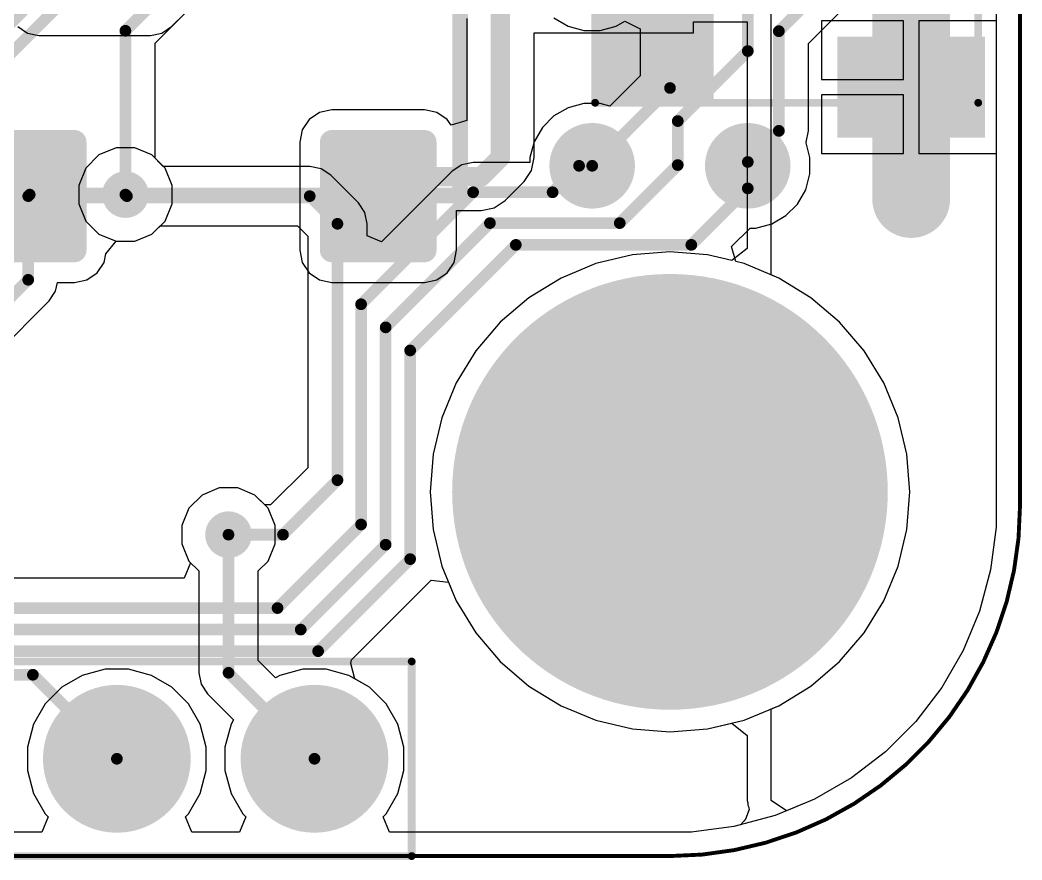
# Model space of a CAD drawing. Header units: inches. Extents: x 0 to 41, y 0 to 25.4.
# Drawn here: x 28.15 to 41.03, y -0.05 to 10.74 of the extents above; entities that cross this region are included whole.
import ezdxf

# ---------------------------------------------------------------- set-up
doc = ezdxf.new("R2010")
doc.units = ezdxf.units.IN
for name, color, linetype in [('Board', 56, 'Continuous'), ('BOTTOM', 5, 'Continuous'), ('Bottom Solder', 6, 'Continuous'), ('Pad Holes', 156, 'Continuous'), ('TOP', 1, 'Continuous'), ('Top Assembly', 56, 'Continuous'), ('Top Solder', 216, 'Continuous'), ('Via Holes', 16, 'Continuous')]:
    doc.layers.add(name, color=color, linetype=linetype)

# ---------------------------------------------------------------- blocks, each defined once
blk = doc.blocks.new('TP_1_00MM_B_3767')
at = {"layer": 'BOTTOM'}
h = blk.add_hatch(color=5, dxfattribs=at)
edge = h.paths.add_edge_path()
edge.add_arc((0, 0), 0.5, 0, 360)
at = {"layer": 'Bottom Solder'}
h = blk.add_hatch(color=6, dxfattribs=at)
edge = h.paths.add_edge_path()
edge.add_arc((0, 0), 0.55, 0, 360)
blk = doc.blocks.new('TP_1_00MM_B_3774')
at = {"layer": 'BOTTOM'}
h = blk.add_hatch(color=5, dxfattribs=at)
edge = h.paths.add_edge_path()
edge.add_arc((0, 0), 0.5, 0, 360)
at = {"layer": 'Bottom Solder'}
h = blk.add_hatch(color=6, dxfattribs=at)
edge = h.paths.add_edge_path()
edge.add_arc((0, 0), 0.55, 0, 360)
blk = doc.blocks.new('SM04B_SRSS_TB_LF__SN__F_________1_3794')
at = {"layer": 'TOP'}
for points in [[(-3.4, 2.838), (-2.2, 2.838), (-2.2, 1.038), (-3.4, 1.038)], [(2.2, 2.838), (3.4, 2.838), (3.4, 1.038), (2.2, 1.038)], [(-1.8, -1.162), (-1.2, -1.162), (-1.2, -2.712), (-1.8, -2.712)], [(-0.8, -1.162), (-0.2, -1.162), (-0.2, -2.712), (-0.8, -2.712)], [(0.2, -1.162), (0.8, -1.162), (0.8, -2.712), (0.2, -2.712)], [(1.2, -1.162), (1.8, -1.162), (1.8, -2.712), (1.2, -2.712)]]:
    blk.add_hatch(color=1, dxfattribs=at).paths.add_polyline_path(points)
at = {"layer": 'Top Assembly'}
blk.add_hatch(color=56, dxfattribs=at).paths.add_polyline_path([(1.5, -2.125), (3, -2.125), (3, -0.6), (1.5, -0.6)])
at = {"layer": 'Top Solder'}
for points in [[(-3.45, 2.888), (-2.15, 2.888), (-2.15, 0.988), (-3.45, 0.988)], [(2.15, 2.888), (3.45, 2.888), (3.45, 0.988), (2.15, 0.988)], [(-1.85, -1.112), (-1.15, -1.112), (-1.15, -2.762), (-1.85, -2.762)], [(-0.85, -1.112), (-0.15, -1.112), (-0.15, -2.762), (-0.85, -2.762)], [(0.15, -1.112), (0.85, -1.112), (0.85, -2.762), (0.15, -2.762)], [(1.15, -1.112), (1.85, -1.112), (1.85, -2.762), (1.15, -2.762)]]:
    blk.add_hatch(color=216, dxfattribs=at).paths.add_polyline_path(points)
at = {"layer": 'Top Assembly', "const_width": 0.1}
for points in [[(-3, -2.125), (-3, 2.8)], [(0.675, 2.8), (-3, 2.8)], [(3, 2.8), (0.675, 2.8)], [(3, -2.125), (3, 2.8)], [(-3, -2.125), (0, -2.125)], [(3, -2.125), (0, -2.125)]]:
    blk.add_lwpolyline(points, dxfattribs=at)
at = {"layer": 'Top Assembly', "const_width": 0.05}
for points in [[(-3.025, 2.8, 1), (-2.975, 2.8, 1)], [(-3.025, 2.8, 1), (-2.975, 2.8, 1)], [(0.65, 2.8, 1), (0.7, 2.8, 1)], [(0.65, 2.8, 1), (0.7, 2.8, 1)], [(2.975, 2.8, 1), (3.025, 2.8, 1)], [(2.975, 2.8, 1), (3.025, 2.8, 1)], [(-3.025, -2.125, 1), (-2.975, -2.125, 1)], [(-3.025, -2.125, 1), (-2.975, -2.125, 1)], [(-0.025, -2.125, 1), (0.025, -2.125, 1)], [(-0.025, -2.125, 1), (0.025, -2.125, 1)], [(2.975, -2.125, 1), (3.025, -2.125, 1)], [(2.975, -2.125, 1), (3.025, -2.125, 1)]]:
    blk.add_lwpolyline(points, format="xyb", close=True, dxfattribs=at)
blk = doc.blocks.new('TS42_3799')
at = {"layer": 'TOP'}
h = blk.add_hatch(color=1, dxfattribs=at)
edge = h.paths.add_edge_path()
edge.add_arc((-3.505, 1.655), 0.105, 270, 360)
edge.add_line((-3.4, 1.655), (-3.4, 2.845))
edge.add_arc((-3.505, 2.845), 0.105, 0, 90)
edge.add_line((-3.505, 2.95), (-4.895, 2.95))
edge.add_arc((-4.895, 2.845), 0.105, 90, 180)
edge.add_line((-5, 2.845), (-5, 1.655))
edge.add_arc((-4.895, 1.655), 0.105, 180, 270)
edge.add_line((-4.895, 1.55), (-3.505, 1.55))
h = blk.add_hatch(color=1, dxfattribs=at)
edge = h.paths.add_edge_path()
edge.add_arc((4.895, 1.655), 0.105, 270, 360)
edge.add_line((5, 1.655), (5, 2.845))
edge.add_arc((4.895, 2.845), 0.105, 0, 90)
edge.add_line((4.895, 2.95), (3.505, 2.95))
edge.add_arc((3.505, 2.845), 0.105, 90, 180)
edge.add_line((3.4, 2.845), (3.4, 1.655))
edge.add_arc((3.505, 1.655), 0.105, 180, 270)
edge.add_line((3.505, 1.55), (4.895, 1.55))
h = blk.add_hatch(color=1, dxfattribs=at)
edge = h.paths.add_edge_path()
edge.add_arc((4.895, -0.595), 0.105, 270, 360)
edge.add_line((5, -0.595), (5, 0.595))
edge.add_arc((4.895, 0.595), 0.105, 0, 90)
edge.add_line((4.895, 0.7), (3.505, 0.7))
edge.add_arc((3.505, 0.595), 0.105, 90, 180)
edge.add_line((3.4, 0.595), (3.4, -0.595))
edge.add_arc((3.505, -0.595), 0.105, 180, 270)
edge.add_line((3.505, -0.7), (4.895, -0.7))
h = blk.add_hatch(color=1, dxfattribs=at)
edge = h.paths.add_edge_path()
edge.add_arc((-3.505, -2.845), 0.105, 270, 360)
edge.add_line((-3.4, -2.845), (-3.4, -1.655))
edge.add_arc((-3.505, -1.655), 0.105, 0, 90)
edge.add_line((-3.505, -1.55), (-4.895, -1.55))
edge.add_arc((-4.895, -1.655), 0.105, 90, 180)
edge.add_line((-5, -1.655), (-5, -2.845))
edge.add_arc((-4.895, -2.845), 0.105, 180, 270)
edge.add_line((-4.895, -2.95), (-3.505, -2.95))
h = blk.add_hatch(color=1, dxfattribs=at)
edge = h.paths.add_edge_path()
edge.add_arc((4.895, -2.845), 0.105, 270, 360)
edge.add_line((5, -2.845), (5, -1.655))
edge.add_arc((4.895, -1.655), 0.105, 0, 90)
edge.add_line((4.895, -1.55), (3.505, -1.55))
edge.add_arc((3.505, -1.655), 0.105, 90, 180)
edge.add_line((3.4, -1.655), (3.4, -2.845))
edge.add_arc((3.505, -2.845), 0.105, 180, 270)
edge.add_line((3.505, -2.95), (4.895, -2.95))
at = {"layer": 'Top Assembly'}
blk.add_hatch(color=56, dxfattribs=at).paths.add_polyline_path([(2.412, -3.302), (4.19, -3.302), (4.19, -1.524), (2.412, -1.524)])
at = {"layer": 'Top Solder'}
h = blk.add_hatch(color=216, dxfattribs=at)
edge = h.paths.add_edge_path()
edge.add_arc((-3.505, 1.655), 0.155, 270, 360)
edge.add_line((-3.35, 1.655), (-3.35, 2.845))
edge.add_arc((-3.505, 2.845), 0.155, 0, 90)
edge.add_line((-3.505, 3), (-4.895, 3))
edge.add_arc((-4.895, 2.845), 0.155, 90, 180)
edge.add_line((-5.05, 2.845), (-5.05, 1.655))
edge.add_arc((-4.895, 1.655), 0.155, 180, 270)
edge.add_line((-4.895, 1.5), (-3.505, 1.5))
h = blk.add_hatch(color=216, dxfattribs=at)
edge = h.paths.add_edge_path()
edge.add_arc((4.895, 1.655), 0.155, 270, 360)
edge.add_line((5.05, 1.655), (5.05, 2.845))
edge.add_arc((4.895, 2.845), 0.155, 0, 90)
edge.add_line((4.895, 3), (3.505, 3))
edge.add_arc((3.505, 2.845), 0.155, 90, 180)
edge.add_line((3.35, 2.845), (3.35, 1.655))
edge.add_arc((3.505, 1.655), 0.155, 180, 270)
edge.add_line((3.505, 1.5), (4.895, 1.5))
h = blk.add_hatch(color=216, dxfattribs=at)
edge = h.paths.add_edge_path()
edge.add_arc((4.895, -0.595), 0.155, 270, 360)
edge.add_line((5.05, -0.595), (5.05, 0.595))
edge.add_arc((4.895, 0.595), 0.155, 0, 90)
edge.add_line((4.895, 0.75), (3.505, 0.75))
edge.add_arc((3.505, 0.595), 0.155, 90, 180)
edge.add_line((3.35, 0.595), (3.35, -0.595))
edge.add_arc((3.505, -0.595), 0.155, 180, 270)
edge.add_line((3.505, -0.75), (4.895, -0.75))
h = blk.add_hatch(color=216, dxfattribs=at)
edge = h.paths.add_edge_path()
edge.add_arc((-3.505, -2.845), 0.155, 270, 360)
edge.add_line((-3.35, -2.845), (-3.35, -1.655))
edge.add_arc((-3.505, -1.655), 0.155, 0, 90)
edge.add_line((-3.505, -1.5), (-4.895, -1.5))
edge.add_arc((-4.895, -1.655), 0.155, 90, 180)
edge.add_line((-5.05, -1.655), (-5.05, -2.845))
edge.add_arc((-4.895, -2.845), 0.155, 180, 270)
edge.add_line((-4.895, -3), (-3.505, -3))
h = blk.add_hatch(color=216, dxfattribs=at)
edge = h.paths.add_edge_path()
edge.add_arc((4.895, -2.845), 0.155, 270, 360)
edge.add_line((5.05, -2.845), (5.05, -1.655))
edge.add_arc((4.895, -1.655), 0.155, 0, 90)
edge.add_line((4.895, -1.5), (3.505, -1.5))
edge.add_arc((3.505, -1.655), 0.155, 90, 180)
edge.add_line((3.35, -1.655), (3.35, -2.845))
edge.add_arc((3.505, -2.845), 0.155, 180, 270)
edge.add_line((3.505, -3), (4.895, -3))
at = {"layer": 'Top Assembly', "const_width": 0.2}
for points in [[(-4.191, 3.302), (4.191, 3.302)], [(-4.191, 3.302), (-4.191, -3.302)], [(4.191, 3.302), (4.191, -3.302)], [(-4.191, -3.302), (4.191, -3.302)]]:
    blk.add_lwpolyline(points, dxfattribs=at)
at = {"layer": 'Top Assembly', "const_width": 0.1}
for points in [[(-4.241, 3.302, 1), (-4.141, 3.302, 1)], [(-4.241, 3.302, 1), (-4.141, 3.302, 1)], [(4.141, 3.302, 1), (4.241, 3.302, 1)], [(4.141, 3.302, 1), (4.241, 3.302, 1)], [(-4.241, -3.302, 1), (-4.141, -3.302, 1)], [(-4.241, -3.302, 1), (-4.141, -3.302, 1)], [(4.141, -3.302, 1), (4.241, -3.302, 1)], [(4.141, -3.302, 1), (4.241, -3.302, 1)]]:
    blk.add_lwpolyline(points, format="xyb", close=True, dxfattribs=at)
blk = doc.blocks.new('PIN_HEADER_2_54___VERT__1_10POS_3802')
at = {"layer": 'BOTTOM'}
h = blk.add_hatch(color=5, dxfattribs=at)
edge = h.paths.add_edge_path()
edge.add_arc((8.89, 0), 0.85, 0, 360)
h = blk.add_hatch(color=5, dxfattribs=at)
edge = h.paths.add_edge_path()
edge.add_arc((11.43, 0), 0.85, 0, 360)
at = {"layer": 'Bottom Solder'}
h = blk.add_hatch(color=6, dxfattribs=at)
edge = h.paths.add_edge_path()
edge.add_arc((8.89, 0), 0.95, 0, 360)
h = blk.add_hatch(color=6, dxfattribs=at)
edge = h.paths.add_edge_path()
edge.add_arc((11.43, 0), 0.95, 0, 360)
at = {"layer": 'Pad Holes'}
h = blk.add_hatch(color=7, dxfattribs=at)
edge = h.paths.add_edge_path()
edge.add_arc((8.89, 0), 0.5, 0, 360)
h = blk.add_hatch(color=7, dxfattribs=at)
edge = h.paths.add_edge_path()
edge.add_arc((11.43, 0), 0.5, 0, 360)
at = {"layer": 'TOP'}
h = blk.add_hatch(color=1, dxfattribs=at)
edge = h.paths.add_edge_path()
edge.add_arc((8.89, 0), 0.85, 0, 360)
h = blk.add_hatch(color=1, dxfattribs=at)
edge = h.paths.add_edge_path()
edge.add_arc((11.43, 0), 0.85, 0, 360)
at = {"layer": 'Top Solder'}
h = blk.add_hatch(color=216, dxfattribs=at)
edge = h.paths.add_edge_path()
edge.add_arc((8.89, 0), 0.95, 0, 360)
h = blk.add_hatch(color=216, dxfattribs=at)
edge = h.paths.add_edge_path()
edge.add_arc((11.43, 0), 0.95, 0, 360)
at = {"layer": 'Top Assembly', "const_width": 0.1}
for points in [[(-12.68, 1.25), (12.68, 1.25)], [(12.68, -1.25), (12.68, 1.25)], [(-12.68, -1.25), (12.68, -1.25)]]:
    blk.add_lwpolyline(points, dxfattribs=at)
at = {"layer": 'Top Assembly', "const_width": 0.05}
for points in [[(12.655, 1.25, 1), (12.705, 1.25, 1)], [(12.655, 1.25, 1), (12.705, 1.25, 1)], [(12.655, -1.25, 1), (12.705, -1.25, 1)], [(12.655, -1.25, 1), (12.705, -1.25, 1)]]:
    blk.add_lwpolyline(points, format="xyb", close=True, dxfattribs=at)

msp = doc.modelspace()

# ---------------------------------------------------------------- hatches: boundary and pattern name
at = {"layer": 'BOTTOM'}
h = msp.add_hatch(color=5, dxfattribs=at)
edge = h.paths.add_edge_path()
edge.add_arc((29.5, 8.5), 0.3, 0, 360)
h = msp.add_hatch(color=5, dxfattribs=at)
edge = h.paths.add_edge_path()
edge.add_arc((36.5, 4.68), 1.5, 0, 360)
h = msp.add_hatch(color=5, dxfattribs=at)
edge = h.paths.add_edge_path()
edge.add_arc((30.825, 4.13), 0.3, 0, 360)
at = {"layer": 'Bottom Solder'}
h = msp.add_hatch(color=6, dxfattribs=at)
edge = h.paths.add_edge_path()
edge.add_arc((36.5, 4.68), 2.8, 0, 360)
at = {"layer": 'Pad Holes'}
h = msp.add_hatch(color=7, dxfattribs=at)
edge = h.paths.add_edge_path()
edge.add_arc((36.5, 4.68), 1.6, 0, 360)
at = {"layer": 'TOP'}
h = msp.add_hatch(color=1, dxfattribs=at)
edge = h.paths.add_edge_path()
edge.add_arc((29.5, 8.5), 0.3, 0, 360)
h = msp.add_hatch(color=1, dxfattribs=at)
edge = h.paths.add_edge_path()
edge.add_arc((36.5, 4.68), 1.5, 0, 360)
h = msp.add_hatch(color=1, dxfattribs=at)
edge = h.paths.add_edge_path()
edge.add_arc((30.825, 4.13), 0.3, 0, 360)
at = {"layer": 'Top Solder'}
h = msp.add_hatch(color=216, dxfattribs=at)
edge = h.paths.add_edge_path()
edge.add_arc((36.5, 4.68), 2.8, 0, 360)
at = {"layer": 'Via Holes'}
h = msp.add_hatch(color=7, dxfattribs=at)
edge = h.paths.add_edge_path()
edge.add_arc((29.5, 8.5), 0.15, 0, 360)
h = msp.add_hatch(color=7, dxfattribs=at)
edge = h.paths.add_edge_path()
edge.add_arc((30.825, 4.13), 0.15, 0, 360)

# ---------------------------------------------------------------- linework, layer by layer
at = {"layer": 'Board', "const_width": 0.05}
for points in [[(41, 4.5), (41, 20.86)], [(4.5, 0), (36.5, 0)]]:
    msp.add_lwpolyline(points, dxfattribs=at)
msp.add_lwpolyline([(41, 4.5, -0.414214), (36.5, 0)], format="xyb", dxfattribs=at)
at = {"layer": 'Board', "const_width": 0.025}
for points in [[(40.988, 4.5, 1), (41.013, 4.5, 1)], [(40.988, 4.5, 1), (41.013, 4.5, 1)], [(36.488, 0, 1), (36.513, 0, 1)], [(36.488, 0, 1), (36.513, 0, 1)]]:
    msp.add_lwpolyline(points, format="xyb", close=True, dxfattribs=at)
at = {"layer": 'BOTTOM'}
for p, q in [((40.694, 20.86), (40.694, 4.5)), ((30.093, 10.658), (30.266, 10.83)), ((38.282, 10.442), (38.67, 10.83)), ((35.009, 10.77), (35.191, 10.665)), ((35.809, 10.665), (35.918, 10.727)), ((35.918, 10.727), (36.118, 10.631)), ((28.116, 10.658), (28.24, 10.575)), ((28.24, 10.575), (28.386, 10.546)), ((29.823, 10.546), (29.969, 10.575)), ((29.969, 10.575), (30.093, 10.658)), ((35.191, 10.665), (35.395, 10.61)), ((35.395, 10.61), (35.605, 10.61)), ((35.605, 10.61), (35.809, 10.665)), ((36.118, 10.631), (36.118, 10.028)), ((28.386, 10.546), (29.823, 10.546)), ((38.282, 9.319), (38.282, 10.442)), ((36.118, 10.028), (35.727, 9.637)), ((35.395, 9.67), (35.191, 9.615)), ((35.605, 9.67), (35.395, 9.67)), ((35.727, 9.637), (35.605, 9.67)), ((35.191, 9.615), (35.009, 9.51)), ((35.009, 9.51), (34.86, 9.361)), ((34.86, 9.361), (34.755, 9.179)), ((38.253, 9.172), (38.282, 9.319)), ((34.755, 9.179), (34.7, 8.975)), ((38.249, 9.166), (38.253, 9.172)), ((38.3, 8.975), (38.249, 9.166)), ((29.381, 9.1), (29.16, 9.009)), ((29.619, 9.1), (29.381, 9.1)), ((29.84, 9.009), (29.619, 9.1)), ((29.16, 9.009), (28.991, 8.84)), ((29.986, 8.862), (29.84, 9.009)), ((33.969, 8.912), (33.823, 8.883)), ((34.7, 8.912), (33.969, 8.912)), ((34.7, 8.975), (34.7, 8.912)), ((38.3, 8.765), (38.3, 8.975)), ((28.991, 8.84), (28.9, 8.619)), ((31.87, 8.862), (29.986, 8.862)), ((32.016, 8.833), (31.87, 8.862)), ((32.14, 8.75), (32.016, 8.833)), ((33.699, 8.8), (32.792, 7.894)), ((33.823, 8.883), (33.699, 8.8)), ((38.246, 8.561), (38.3, 8.765)), ((32.495, 8.395), (32.14, 8.75)), ((28.9, 8.619), (28.9, 8.381)), ((38.14, 8.379), (38.246, 8.561)), ((28.9, 8.381), (28.991, 8.16)), ((32.578, 8.271), (32.495, 8.395)), ((37.991, 8.23), (38.14, 8.379)), ((32.607, 8.125), (32.578, 8.271)), ((28.991, 8.16), (29.16, 7.991)), ((32.607, 7.97), (32.607, 8.125)), ((37.605, 8.07), (37.809, 8.125)), ((37.809, 8.125), (37.991, 8.23)), ((29.16, 7.991), (29.381, 7.9)), ((29.619, 7.9), (29.84, 7.991)), ((29.84, 7.991), (29.946, 8.098)), ((29.946, 8.098), (31.712, 8.098)), ((31.712, 8.098), (31.843, 7.967)), ((37.292, 7.832), (37.531, 8.07)), ((37.531, 8.07), (37.605, 8.07)), ((29.381, 7.9), (29.619, 7.9)), ((31.843, 7.967), (31.843, 4.988)), ((32.792, 7.894), (32.607, 7.97)), ((37.347, 7.639), (37.292, 7.832)), ((37.453, 7.614), (37.347, 7.639)), ((37.9, 7.428), (37.453, 7.614)), ((38.313, 7.175), (37.9, 7.428)), ((38.681, 6.861), (38.313, 7.175)), ((38.995, 6.493), (38.681, 6.861)), ((39.248, 6.08), (38.995, 6.493)), ((39.434, 5.633), (39.248, 6.08)), ((39.547, 5.163), (39.434, 5.633)), ((39.585, 4.68), (39.547, 5.163)), ((31.843, 4.988), (31.367, 4.512)), ((30.485, 4.639), (30.316, 4.47)), ((30.706, 4.73), (30.485, 4.639)), ((30.944, 4.73), (30.706, 4.73)), ((31.165, 4.639), (30.944, 4.73)), ((31.291, 4.512), (31.165, 4.639)), ((39.547, 4.197), (39.585, 4.68)), ((31.367, 4.512), (31.291, 4.512)), ((30.316, 4.47), (30.225, 4.249)), ((40.694, 4.5), (40.694, 4.225)), ((30.225, 4.249), (30.225, 4.011)), ((39.434, 3.727), (39.547, 4.197)), ((40.694, 4.225), (40.622, 3.68)), ((30.225, 4.011), (30.316, 3.79)), ((30.337, 3.769), (30.254, 3.569)), ((30.316, 3.79), (30.337, 3.769)), ((39.248, 3.28), (39.434, 3.727)), ((40.622, 3.68), (40.48, 3.149)), ((30.254, 3.569), (26.671, 3.569)), ((32.406, 2.52), (33.431, 3.545)), ((33.431, 3.545), (33.653, 3.518)), ((33.653, 3.518), (33.752, 3.28)), ((33.752, 3.28), (34.005, 2.867)), ((38.995, 2.867), (39.248, 3.28)), ((40.48, 3.149), (40.27, 2.641)), ((34.005, 2.867), (34.319, 2.499)), ((38.681, 2.499), (38.995, 2.867)), ((40.27, 2.641), (39.995, 2.165)), ((32.399, 2.476), (32.406, 2.52)), ((32.448, 2.279), (32.399, 2.476)), ((34.319, 2.499), (34.687, 2.185)), ((38.313, 2.185), (38.681, 2.499)), ((32.636, 2.17), (32.448, 2.279)), ((32.85, 1.956), (32.636, 2.17)), ((34.687, 2.185), (35.1, 1.932)), ((37.9, 1.932), (38.313, 2.185)), ((39.995, 2.165), (39.66, 1.729)), ((33.002, 1.694), (32.85, 1.956)), ((35.1, 1.932), (35.547, 1.746)), ((37.453, 1.746), (37.9, 1.932)), ((33.08, 1.401), (33.002, 1.694)), ((35.547, 1.746), (36.018, 1.633)), ((36.983, 1.633), (37.453, 1.746)), ((39.66, 1.729), (39.271, 1.34)), ((36.018, 1.633), (36.5, 1.596)), ((36.5, 1.596), (36.983, 1.633)), ((33.08, 1.099), (33.08, 1.401)), ((39.271, 1.34), (38.835, 1.005)), ((33.002, 0.806), (33.08, 1.099)), ((38.835, 1.005), (38.359, 0.73)), ((32.85, 0.544), (33.002, 0.806)), ((38.359, 0.73), (37.851, 0.52)), ((32.812, 0.506), (32.85, 0.544)), ((37.851, 0.52), (37.32, 0.378)), ((32.895, 0.306), (32.812, 0.506)), ((36.5, 0.306), (32.895, 0.306)), ((36.775, 0.306), (36.5, 0.306)), ((37.32, 0.378), (36.775, 0.306))]:
    msp.add_line(p, q, dxfattribs=at)
at = {"layer": 'BOTTOM', "const_width": 0.15}
for points in [[(36.5, 9.87), (36.5, 12.103)], [(37.5, 10.345), (37.5, 11.41)], [(37.9, 10.6), (38.4, 11.1)], [(37.9, 9.319), (37.9, 10.6)], [(36.6, 9.445), (37.5, 10.345)], [(35.5, 8.87), (36.5, 9.87)], [(36.6, 8.88), (36.6, 9.445)], [(37.5, 8.919), (37.9, 9.319)], [(34.991, 8.53), (35.331, 8.87)], [(35.331, 8.87), (35.5, 8.87)], [(35.854, 8.134), (36.6, 8.88)], [(37.5, 8.58), (37.5, 8.919)], [(36.774, 7.854), (37.5, 8.58)], [(29.5, 8.5), (29.52, 8.48)], [(29.52, 8.48), (31.87, 8.48)], [(31.87, 8.48), (32.225, 8.125)], [(32.53, 7.091), (33.969, 8.53)], [(33.969, 8.53), (34.991, 8.53)], [(32.225, 4.83), (32.225, 8.125)], [(32.845, 6.794), (34.186, 8.134)], [(34.186, 8.134), (35.854, 8.134)], [(33.161, 6.497), (34.518, 7.854)], [(34.518, 7.854), (36.774, 7.854)], [(32.53, 4.261), (32.53, 7.091)], [(32.845, 4.001), (32.845, 6.794)], [(33.161, 3.816), (33.161, 6.497)], [(31.525, 4.13), (32.225, 4.83)], [(31.456, 3.187), (32.53, 4.261)], [(30.825, 4.13), (31.525, 4.13)], [(31.754, 2.91), (32.845, 4.001)], [(31.978, 2.633), (33.161, 3.816)], [(23.661, 3.187), (31.456, 3.187)], [(23.547, 2.91), (31.754, 2.91)], [(23.432, 2.633), (31.978, 2.633)], [(23.025, 2.33), (28.31, 2.33)], [(28.31, 2.33), (29.39, 1.25)]]:
    msp.add_lwpolyline(points, dxfattribs=at)
at = {"layer": 'BOTTOM', "const_width": 0.075}
for points in [[(37.862, 10.6, 1), (37.938, 10.6, 1)], [(37.862, 10.6, 1), (37.938, 10.6, 1)], [(37.463, 10.345, 1), (37.538, 10.345, 1)], [(37.463, 10.345, 1), (37.538, 10.345, 1)], [(36.463, 9.87, 1), (36.538, 9.87, 1)], [(36.463, 9.87, 1), (36.538, 9.87, 1)], [(36.563, 9.445, 1), (36.638, 9.445, 1)], [(36.563, 9.445, 1), (36.638, 9.445, 1)], [(37.862, 9.319, 1), (37.938, 9.319, 1)], [(37.862, 9.319, 1), (37.938, 9.319, 1)], [(35.294, 8.87, 1), (35.369, 8.87, 1)], [(35.294, 8.87, 1), (35.369, 8.87, 1)], [(35.463, 8.87, 1), (35.538, 8.87, 1)], [(35.463, 8.87, 1), (35.538, 8.87, 1)], [(36.563, 8.88, 1), (36.638, 8.88, 1)], [(36.563, 8.88, 1), (36.638, 8.88, 1)], [(37.463, 8.919, 1), (37.538, 8.919, 1)], [(37.463, 8.919, 1), (37.538, 8.919, 1)], [(37.463, 8.58, 1), (37.538, 8.58, 1)], [(37.463, 8.58, 1), (37.538, 8.58, 1)], [(29.462, 8.5, 1), (29.537, 8.5, 1)], [(29.482, 8.48, 1), (29.557, 8.48, 1)], [(29.482, 8.48, 1), (29.557, 8.48, 1)], [(31.832, 8.48, 1), (31.907, 8.48, 1)], [(31.832, 8.48, 1), (31.907, 8.48, 1)], [(33.932, 8.53, 1), (34.007, 8.53, 1)], [(33.932, 8.53, 1), (34.007, 8.53, 1)], [(34.954, 8.53, 1), (35.029, 8.53, 1)], [(34.954, 8.53, 1), (35.029, 8.53, 1)], [(32.188, 8.125, 1), (32.263, 8.125, 1)], [(32.188, 8.125, 1), (32.263, 8.125, 1)], [(34.148, 8.134, 1), (34.223, 8.134, 1)], [(34.148, 8.134, 1), (34.223, 8.134, 1)], [(35.817, 8.134, 1), (35.892, 8.134, 1)], [(35.817, 8.134, 1), (35.892, 8.134, 1)], [(34.481, 7.854, 1), (34.556, 7.854, 1)], [(34.481, 7.854, 1), (34.556, 7.854, 1)], [(36.737, 7.854, 1), (36.812, 7.854, 1)], [(36.737, 7.854, 1), (36.812, 7.854, 1)], [(32.492, 7.091, 1), (32.567, 7.091, 1)], [(32.492, 7.091, 1), (32.567, 7.091, 1)], [(32.808, 6.794, 1), (32.883, 6.794, 1)], [(32.808, 6.794, 1), (32.883, 6.794, 1)], [(33.123, 6.497, 1), (33.198, 6.497, 1)], [(33.123, 6.497, 1), (33.198, 6.497, 1)], [(32.188, 4.83, 1), (32.263, 4.83, 1)], [(32.188, 4.83, 1), (32.263, 4.83, 1)], [(32.492, 4.261, 1), (32.567, 4.261, 1)], [(32.492, 4.261, 1), (32.567, 4.261, 1)], [(30.788, 4.13, 1), (30.863, 4.13, 1)], [(31.488, 4.13, 1), (31.563, 4.13, 1)], [(31.488, 4.13, 1), (31.563, 4.13, 1)], [(32.808, 4.001, 1), (32.883, 4.001, 1)], [(32.808, 4.001, 1), (32.883, 4.001, 1)], [(33.123, 3.816, 1), (33.198, 3.816, 1)], [(33.123, 3.816, 1), (33.198, 3.816, 1)], [(31.418, 3.187, 1), (31.493, 3.187, 1)], [(31.418, 3.187, 1), (31.493, 3.187, 1)], [(31.716, 2.91, 1), (31.791, 2.91, 1)], [(31.716, 2.91, 1), (31.791, 2.91, 1)], [(31.94, 2.633, 1), (32.015, 2.633, 1)], [(31.94, 2.633, 1), (32.015, 2.633, 1)], [(28.273, 2.33, 1), (28.348, 2.33, 1)], [(28.273, 2.33, 1), (28.348, 2.33, 1)], [(29.353, 1.25, 1), (29.428, 1.25, 1)]]:
    msp.add_lwpolyline(points, format="xyb", close=True, dxfattribs=at)
at = {"layer": 'TOP'}
for p, q in [((37.8, 7.47), (37.8, 17.89)), ((40.694, 14.626), (40.694, 10.734)), ((29.882, 10.447), (30.266, 10.83)), ((33.887, 10.765), (33.887, 9.453)), ((36.801, 10.58), (36.801, 10.721)), ((36.801, 10.721), (37.494, 10.721)), ((37.494, 10.721), (37.494, 7.809)), ((39.501, 10.734), (38.447, 10.734)), ((38.447, 10.734), (38.447, 9.98)), ((39.501, 9.98), (39.501, 10.734)), ((40.694, 10.734), (39.701, 10.734)), ((39.701, 10.734), (39.701, 9.88)), ((34.753, 8.975), (34.753, 10.58)), ((34.753, 10.58), (36.801, 10.58)), ((29.882, 8.966), (29.882, 10.447)), ((38.447, 9.98), (39.501, 9.98)), ((39.701, 9.88), (39.701, 9.026)), ((39.501, 9.78), (38.447, 9.78)), ((38.447, 9.78), (38.447, 9.026)), ((39.501, 9.026), (39.501, 9.78)), ((31.997, 9.557), (31.863, 9.467)), ((32.155, 9.588), (31.997, 9.557)), ((33.345, 9.588), (32.155, 9.588)), ((33.503, 9.557), (33.345, 9.588)), ((33.637, 9.467), (33.503, 9.557)), ((31.863, 9.467), (31.773, 9.333)), ((33.687, 9.393), (33.637, 9.467)), ((33.887, 9.453), (33.687, 9.393)), ((31.773, 9.333), (31.742, 9.175)), ((31.742, 9.175), (31.742, 7.785)), ((38.447, 9.026), (39.501, 9.026)), ((39.701, 9.026), (40.694, 9.026)), ((40.694, 9.026), (40.694, 4.5)), ((30.009, 8.84), (29.882, 8.966)), ((34.72, 8.809), (34.753, 8.975)), ((30.1, 8.619), (30.009, 8.84)), ((34.626, 8.669), (34.72, 8.809)), ((34.381, 8.424), (34.626, 8.669)), ((30.1, 8.381), (30.1, 8.619)), ((30.009, 8.16), (30.1, 8.381)), ((34.241, 8.33), (34.381, 8.424)), ((33.758, 7.785), (33.758, 8.297)), ((33.758, 8.297), (34.075, 8.297)), ((34.075, 8.297), (34.241, 8.33)), ((29.84, 7.991), (30.009, 8.16)), ((29.619, 7.9), (29.84, 7.991)), ((29.249, 7.738), (29.381, 7.9)), ((29.381, 7.9), (29.619, 7.9)), ((29.227, 7.627), (29.249, 7.738)), ((31.742, 7.785), (31.773, 7.627)), ((33.726, 7.627), (33.758, 7.785)), ((36.5, 7.765), (36.018, 7.727)), ((36.983, 7.727), (36.5, 7.765)), ((37.494, 7.809), (37.294, 7.652)), ((29.137, 7.493), (29.227, 7.627)), ((31.773, 7.627), (31.863, 7.493)), ((33.637, 7.493), (33.726, 7.627)), ((35.547, 7.614), (35.1, 7.428)), ((36.018, 7.727), (35.547, 7.614)), ((37.294, 7.652), (36.983, 7.727)), ((29.003, 7.404), (29.137, 7.493)), ((31.863, 7.493), (31.997, 7.404)), ((33.503, 7.404), (33.637, 7.493)), ((28.603, 7.259), (28.626, 7.372)), ((28.626, 7.372), (28.845, 7.372)), ((28.845, 7.372), (29.003, 7.404)), ((31.997, 7.404), (32.155, 7.372)), ((32.155, 7.372), (33.345, 7.372)), ((33.345, 7.372), (33.503, 7.404)), ((35.1, 7.428), (34.687, 7.175)), ((37.9, 7.428), (37.8, 7.47)), ((38.313, 7.175), (37.9, 7.428)), ((28.52, 7.135), (28.603, 7.259)), ((27.145, 5.76), (28.52, 7.135)), ((34.687, 7.175), (34.319, 6.861)), ((38.681, 6.861), (38.313, 7.175)), ((34.319, 6.861), (34.005, 6.493)), ((38.995, 6.493), (38.681, 6.861)), ((34.005, 6.493), (33.752, 6.08)), ((39.248, 6.08), (38.995, 6.493)), ((33.752, 6.08), (33.566, 5.633)), ((39.434, 5.633), (39.248, 6.08)), ((33.566, 5.633), (33.454, 5.163)), ((39.547, 5.163), (39.434, 5.633)), ((33.454, 5.163), (33.416, 4.68)), ((39.585, 4.68), (39.547, 5.163)), ((30.485, 4.639), (30.316, 4.47)), ((30.706, 4.73), (30.485, 4.639)), ((30.944, 4.73), (30.706, 4.73)), ((31.165, 4.639), (30.944, 4.73)), ((31.334, 4.47), (31.165, 4.639)), ((33.416, 4.68), (33.454, 4.197)), ((39.547, 4.197), (39.585, 4.68)), ((30.316, 4.47), (30.225, 4.249)), ((31.425, 4.249), (31.334, 4.47)), ((40.694, 4.5), (40.694, 4.225)), ((30.225, 4.249), (30.225, 4.011)), ((31.425, 4.011), (31.425, 4.249)), ((33.454, 4.197), (33.566, 3.727)), ((39.434, 3.727), (39.547, 4.197)), ((40.694, 4.225), (40.622, 3.68)), ((30.225, 4.011), (30.316, 3.79)), ((31.334, 3.79), (31.425, 4.011)), ((30.316, 3.79), (30.443, 3.664)), ((31.207, 3.664), (31.334, 3.79)), ((30.443, 3.664), (30.443, 2.355)), ((31.207, 2.513), (31.207, 3.664)), ((33.566, 3.727), (33.752, 3.28)), ((39.248, 3.28), (39.434, 3.727)), ((40.622, 3.68), (40.48, 3.149)), ((33.752, 3.28), (34.005, 2.867)), ((38.995, 2.867), (39.248, 3.28)), ((40.48, 3.149), (40.27, 2.641)), ((34.005, 2.867), (34.319, 2.499)), ((38.681, 2.499), (38.995, 2.867)), ((40.27, 2.641), (39.995, 2.165)), ((31.431, 2.29), (31.207, 2.513)), ((34.319, 2.499), (34.687, 2.185)), ((38.313, 2.185), (38.681, 2.499)), ((28.946, 2.322), (28.684, 2.17)), ((29.239, 2.4), (28.946, 2.322)), ((29.541, 2.4), (29.239, 2.4)), ((29.834, 2.322), (29.541, 2.4)), ((30.096, 2.17), (29.834, 2.322)), ((30.443, 2.355), (30.472, 2.209)), ((31.486, 2.322), (31.431, 2.29)), ((31.779, 2.4), (31.486, 2.322)), ((32.081, 2.4), (31.779, 2.4)), ((32.374, 2.322), (32.081, 2.4)), ((32.636, 2.17), (32.374, 2.322)), ((30.472, 2.209), (30.555, 2.085)), ((28.684, 2.17), (28.47, 1.956)), ((30.31, 1.956), (30.096, 2.17)), ((30.555, 2.085), (30.89, 1.749)), ((32.85, 1.956), (32.636, 2.17)), ((34.687, 2.185), (35.1, 1.932)), ((37.9, 1.932), (38.313, 2.185)), ((39.995, 2.165), (39.66, 1.729)), ((28.47, 1.956), (28.318, 1.694)), ((30.462, 1.694), (30.31, 1.956)), ((33.002, 1.694), (32.85, 1.956)), ((35.1, 1.932), (35.547, 1.746)), ((37.8, 1.89), (37.9, 1.932)), ((37.8, 0.715), (37.8, 1.89)), ((28.318, 1.694), (28.24, 1.401)), ((30.54, 1.401), (30.462, 1.694)), ((30.858, 1.694), (30.78, 1.401)), ((30.89, 1.749), (30.858, 1.694)), ((33.08, 1.401), (33.002, 1.694)), ((35.547, 1.746), (36.018, 1.633)), ((36.983, 1.633), (37.294, 1.708)), ((37.294, 1.708), (37.494, 1.551)), ((39.66, 1.729), (39.271, 1.34)), ((36.018, 1.633), (36.5, 1.596)), ((36.5, 1.596), (36.983, 1.633)), ((37.494, 1.551), (37.494, 0.715)), ((28.24, 1.401), (28.24, 1.099)), ((30.54, 1.099), (30.54, 1.401)), ((30.78, 1.401), (30.78, 1.099)), ((33.08, 1.099), (33.08, 1.401)), ((39.271, 1.34), (38.835, 1.005)), ((28.24, 1.099), (28.318, 0.806)), ((30.462, 0.806), (30.54, 1.099)), ((30.78, 1.099), (30.858, 0.806)), ((33.002, 0.806), (33.08, 1.099)), ((38.835, 1.005), (38.359, 0.73)), ((28.318, 0.806), (28.47, 0.544)), ((30.31, 0.544), (30.462, 0.806)), ((30.858, 0.806), (31.01, 0.544)), ((32.85, 0.544), (33.002, 0.806)), ((37.494, 0.715), (37.5, 0.686)), ((37.5, 0.686), (37.5, 0.656)), ((37.5, 0.656), (37.508, 0.635)), ((38, 0.582), (37.8, 0.715)), ((38.359, 0.73), (38, 0.582)), ((28.47, 0.544), (28.508, 0.506)), ((30.272, 0.506), (30.31, 0.544)), ((31.01, 0.544), (31.048, 0.506)), ((32.812, 0.506), (32.85, 0.544)), ((37.517, 0.598), (37.469, 0.473)), ((37.508, 0.635), (37.514, 0.617)), ((37.514, 0.617), (37.517, 0.598)), ((28.508, 0.506), (28.425, 0.306)), ((30.355, 0.306), (30.272, 0.506)), ((31.048, 0.506), (30.965, 0.306)), ((32.895, 0.306), (32.812, 0.506)), ((37.407, 0.401), (37.32, 0.378)), ((37.451, 0.447), (37.407, 0.401)), ((37.469, 0.473), (37.451, 0.447)), ((28.425, 0.306), (27.815, 0.306)), ((30.965, 0.306), (30.355, 0.306)), ((36.5, 0.306), (32.895, 0.306)), ((36.775, 0.306), (36.5, 0.306)), ((37.32, 0.378), (36.775, 0.306))]:
    msp.add_line(p, q, dxfattribs=at)
for points, const_width in [([(39.601, 11.2), (39.985, 11.585)], 1), ([(39.601, 9.88), (39.601, 11.2)], 1), ([(26.938, 9.615), (28.725, 11.402)], 0.15), ([(29.5, 10.605), (30.325, 11.43)], 0.15), ([(34.32, 8.975), (34.32, 11.18)], 0.25), ([(27.215, 9.501), (28.642, 10.928)], 0.15), ([(29.5, 8.5), (29.5, 10.605)], 0.15), ([(39.601, 8.443), (39.601, 9.88)], 1), ([(34.075, 8.73), (34.32, 8.975)], 0.25), ([(32.75, 8.48), (33, 8.73)], 0.25), ([(33, 8.73), (34.075, 8.73)], 0.25), ([(28.25, 8.48), (28.27, 8.5)], 0.15), ([(28.25, 7.405), (28.25, 8.48)], 0.15), ([(28.27, 8.5), (29.5, 8.5)], 0.15), ([(26.875, 6.03), (28.25, 7.405)], 0.15), ([(30.825, 2.355), (30.825, 4.13)], 0.15), ([(30.825, 2.355), (31.93, 1.25)], 0.15)]:
    msp.add_lwpolyline(points, dxfattribs=dict(at, const_width=const_width))
for points, const_width in [([(39.351, 11.2, 1), (39.851, 11.2, 1)], 0.5), ([(39.351, 11.2, 1), (39.851, 11.2, 1)], 0.5), ([(29.462, 10.605, 1), (29.537, 10.605, 1)], 0.075), ([(29.462, 10.605, 1), (29.537, 10.605, 1)], 0.075), ([(39.351, 9.88, 1), (39.851, 9.88, 1)], 0.5), ([(39.351, 9.88, 1), (39.851, 9.88, 1)], 0.5), ([(34.257, 8.975, 1), (34.382, 8.975, 1)], 0.125), ([(34.257, 8.975, 1), (34.382, 8.975, 1)], 0.125), ([(39.351, 8.443, 1), (39.851, 8.443, 1)], 0.5), ([(32.937, 8.73, 1), (33.062, 8.73, 1)], 0.125), ([(32.937, 8.73, 1), (33.062, 8.73, 1)], 0.125), ([(34.013, 8.73, 1), (34.138, 8.73, 1)], 0.125), ([(34.013, 8.73, 1), (34.138, 8.73, 1)], 0.125), ([(28.213, 8.48, 1), (28.288, 8.48, 1)], 0.075), ([(28.213, 8.48, 1), (28.288, 8.48, 1)], 0.075), ([(28.232, 8.5, 1), (28.307, 8.5, 1)], 0.075), ([(28.232, 8.5, 1), (28.307, 8.5, 1)], 0.075), ([(29.462, 8.5, 1), (29.537, 8.5, 1)], 0.075), ([(29.462, 8.5, 1), (29.537, 8.5, 1)], 0.075), ([(32.687, 8.48, 1), (32.812, 8.48, 1)], 0.125), ([(28.213, 7.405, 1), (28.288, 7.405, 1)], 0.075), ([(28.213, 7.405, 1), (28.288, 7.405, 1)], 0.075), ([(30.788, 4.13, 1), (30.863, 4.13, 1)], 0.075), ([(30.788, 2.355, 1), (30.863, 2.355, 1)], 0.075), ([(30.788, 2.355, 1), (30.863, 2.355, 1)], 0.075), ([(31.893, 1.25, 1), (31.968, 1.25, 1)], 0.075)]:
    msp.add_lwpolyline(points, format="xyb", close=True, dxfattribs=dict(at, const_width=const_width))

# ---------------------------------------------------------------- block references
for name, p, rotation in [('TS42_3799', (30.5, 12.68), 90), ('SM04B_SRSS_TB_LF__SN__F_________1_3794', (37.663, 12.68), 270), ('TP_1_00MM_B_3767', (35.5, 8.87), 180), ('TP_1_00MM_B_3774', (37.5, 8.87), 180)]:
    msp.add_blockref(name, p, dxfattribs=dict(rotation=rotation))
msp.add_blockref('PIN_HEADER_2_54___VERT__1_10POS_3802', (20.5, 1.25))

doc.saveas('drawing.dxf')
